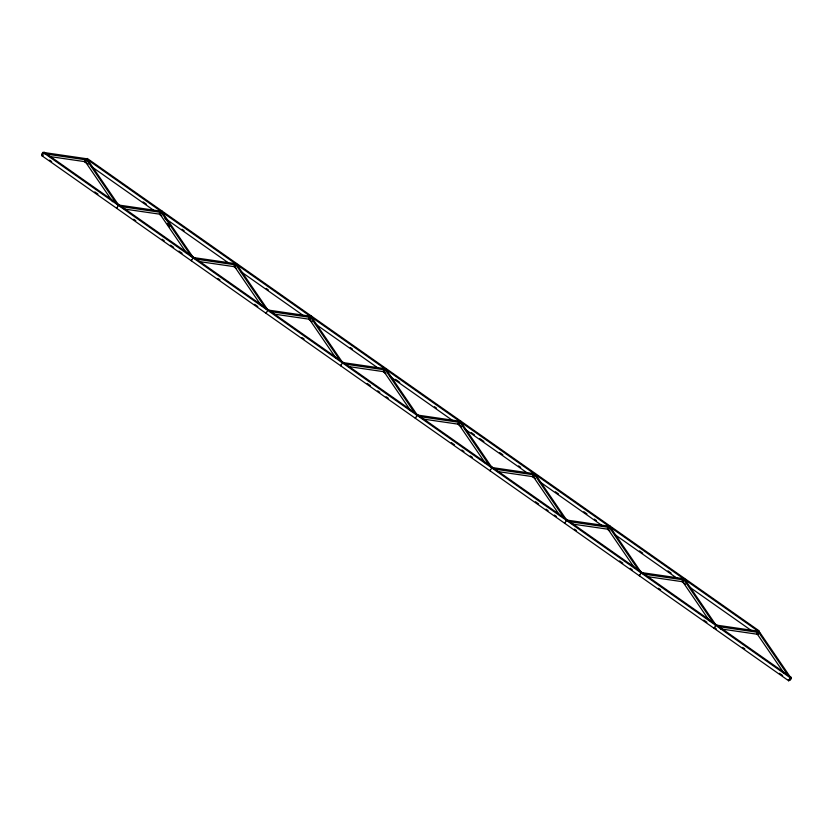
<?xml version="1.0" encoding="UTF-8"?>
<svg xmlns="http://www.w3.org/2000/svg" width="833" height="833" viewBox="0 0 833 833"><rect width="100%" height="100%" fill="white"/><g stroke="black" fill="none" stroke-linecap="round" stroke-linejoin="round"><path stroke-width="1.25" d="M41.962 155.771L44.211 152.2L790.954 677.229L790.715 678.072L788.716 680.8L41.962 155.771L42.202 154.928M88.183 164.257L85.028 162.039L85.268 161.196M85.028 162.039L87.278 158.468L759.352 630.998L757.103 634.569M116.88 207.427L116.641 208.271L118.88 204.699M161.81 216.018L159.707 214.539L159.946 213.696M161.946 210.978L159.707 214.539M191.559 259.927L191.309 260.771L193.558 257.21M236.624 263.478L234.385 267.049L236.489 268.528M266.227 312.437L265.987 313.281L268.236 309.709M312.208 321.767L309.053 319.549L309.293 318.706M311.303 315.978L309.053 319.549M340.905 364.937L340.666 365.781L342.904 362.209M385.971 368.488L383.732 372.049L385.835 373.528M415.584 417.437L415.344 418.281L417.583 414.719M461.565 426.777L458.41 424.559L458.65 423.716M460.649 420.988L458.41 424.559M490.252 469.947L490.012 470.791L492.261 467.219M535.182 478.538L533.078 477.059L533.318 476.216M535.327 473.488L533.078 477.059M564.93 522.447L564.691 523.291L566.929 519.719M609.995 525.998L607.757 529.559L609.86 531.038M639.609 574.947L639.369 575.79L641.608 572.229M685.59 584.287L682.435 582.069L682.675 581.226M684.674 578.498L682.435 582.069M716.286 624.729L714.037 628.301L714.277 627.457L716.38 628.936M788.716 680.8L790.954 677.229M45.784 153.98L87.59 160.071L86.038 158.655L42.972 152.377L41.65 154.167L43.201 155.584M49.543 156.51L86.268 161.862M117.64 204.887L160.707 211.155L162.268 212.571L120.462 206.48M124.211 209.01L160.946 214.362M192.319 257.387L234.115 263.478M195.141 258.99L236.936 265.071M198.889 261.52L235.624 266.872M268.257 310.074L310.063 316.165M269.809 311.49L311.615 317.581M273.568 314.02L310.293 319.372M341.665 362.397L384.731 368.665M344.487 363.99L386.293 370.081M348.236 366.52L384.971 371.872M416.344 414.896L458.14 420.988M419.166 416.5L460.961 422.581L459.41 421.165M422.914 419.03L459.649 424.382M491.022 467.396L534.088 473.675M493.844 469L535.64 475.091M497.593 471.53L534.317 476.882M565.69 519.907L608.756 526.175M568.512 521.5L610.318 527.591M572.261 524.03L608.996 529.382M640.369 572.406L683.435 578.675M643.191 574.01L684.986 580.091M646.939 576.54L683.674 581.892M715.047 624.906L758.113 631.185L759.665 632.601L717.869 626.51M720.347 628.853L758.342 634.392M87.663 159.801L85.955 158.916L116.849 204.095M788.32 679.478L790.028 680.353L791.35 678.562L759.738 632.33L758.03 631.445L788.924 676.635M87.028 159.311L759.113 631.841M143.12 201.867L146.275 204.085M182.031 229.231L184.135 230.71M266.175 288.385L268.278 289.863M350.318 347.548L352.421 349.027M395.54 379.348L399.746 382.305M434.462 406.702L436.565 408.18M471.27 432.587L474.425 434.805M479.683 438.502L483.89 441.459M499.665 452.558L502.82 454.776M518.595 465.866L520.698 467.344M555.413 491.751L558.568 493.969M583.808 511.712L586.963 513.93M594.325 519.105L596.428 520.583M639.546 550.905L642.701 553.122M667.951 570.876L671.106 573.094M91.338 166.475L153.397 210.103M164.965 218.246L228.065 262.614M240.695 271.485L302.743 315.113M315.363 323.985L378.474 368.353M390.042 376.495L452.09 420.124M464.72 428.995L527.82 473.363M539.388 481.495L602.498 525.862M615.118 534.744L677.177 578.373M689.797 587.244L751.845 630.873M43.962 153.043L790.715 678.072M49.564 160.103L51.667 161.581M94.795 191.902L97.95 194.12M133.707 219.256L135.81 220.735M162.102 239.227L164.205 240.706M170.526 245.141L173.681 247.359M178.939 251.056L182.094 253.274M217.85 278.42L219.954 279.898M254.659 304.295L257.813 306.523M301.994 337.573L304.097 339.052M367.197 383.43L370.352 385.648M377.713 390.823L379.817 392.301M386.127 396.737L388.24 398.216M451.34 442.583L454.495 444.801M461.857 449.976L463.96 451.455M470.27 455.89L472.373 457.369M535.484 501.747L538.639 503.965M546 509.14L548.104 510.619M554.414 515.054L556.517 516.533M574.395 529.101L576.498 530.579M619.627 560.901L622.782 563.118M630.144 568.293L632.247 569.772M658.539 588.265L660.642 589.743M703.76 620.064L706.915 622.282M742.682 647.418L744.785 648.897M779.49 673.303L782.645 675.521M42.972 152.377L44.524 153.793M756.718 633.247L784.009 673.168M685.07 579.82L715.953 625M683.362 578.945L713.527 623.074M682.04 580.736L709.341 620.668M610.391 527.32L640.567 571.448M608.684 526.446L638.859 570.574M607.361 528.237L634.663 568.168M535.713 474.82L567.325 521.052M534.005 473.935L564.18 518.074M532.693 475.737L559.984 515.658M491.928 467.49L461.045 422.31L459.337 421.436L489.502 465.564M458.015 423.226L485.316 463.158M386.366 369.81L416.542 413.939M384.659 368.936L414.824 413.064M383.336 370.727L410.638 410.659M311.688 317.311L342.582 362.49M309.98 316.425L340.874 361.605M308.668 318.227L335.959 358.148M237.02 264.8L267.185 308.939M235.302 263.926L266.196 309.105M233.99 265.717L261.291 305.649M193.235 257.48L162.341 212.3L160.634 211.426L191.517 256.606M167.485 223.546L169.64 226.701M159.311 213.217L186.613 253.138M88.381 160.852L118.557 204.98M84.643 160.717L112.653 201.69"/></g></svg>
